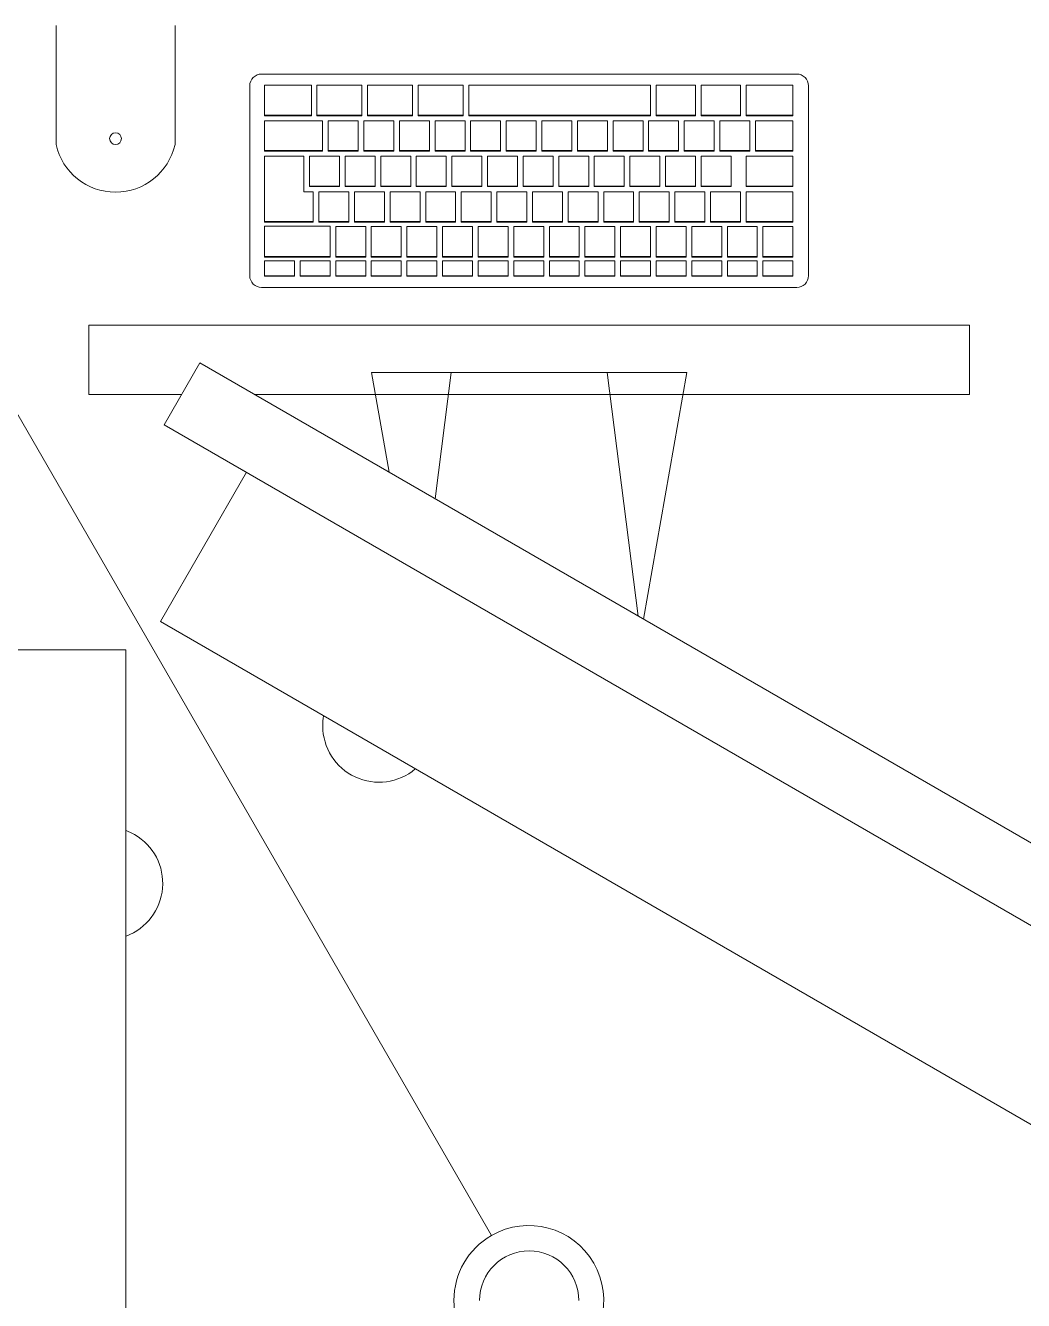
# Model space of a CAD drawing. Header units: millimetres. Extents: x 155927 to 326028, y -36033 to 97293.
# Drawn here: x 175132 to 175664, y 18002 to 18682 of the extents above; entities that cross this region are included whole.
import ezdxf

# ---------------------------------------------------------------- set-up
doc = ezdxf.new("R2010")
doc.units = ezdxf.units.MM
doc.header["$MEASUREMENT"] = 0
for name, color, linetype, lineweight in [('A-GENM', 8, 'CONTINUOUS', 9), ('E-ELEC-EQPM', 8, 'CONTINUOUS', 9), ('I-FURN', 8, 'CONTINUOUS', 9)]:
    doc.layers.add(name, color=color, linetype=linetype, lineweight=lineweight)

msp = doc.modelspace()

# ---------------------------------------------------------------- linework, layer by layer
at = {"layer": 'A-GENM'}
for p, q in [((175148.01, 18681.98), (175148.01, 18618.48)), ((175211.51, 18618.48), (175211.51, 18681.98)), ((175543.27, 18656.1), (175257.74, 18656.1)), ((175251.39, 18649.75), (175251.39, 18548.59)), ((175284.27, 18650.11), (175259.27, 18650.11)), ((175259.27, 18650.11), (175259.27, 18634.17)), ((175284.27, 18634.17), (175284.27, 18650.11)), ((175311.27, 18650.11), (175287.27, 18650.11)), ((175287.27, 18650.11), (175287.27, 18634.17)), ((175311.27, 18634.17), (175311.27, 18650.11)), ((175338.27, 18650.11), (175314.27, 18650.11)), ((175314.27, 18650.11), (175314.27, 18634.17)), ((175338.27, 18634.17), (175338.27, 18650.11)), ((175365.27, 18650.11), (175341.27, 18650.11)), ((175341.27, 18650.11), (175341.27, 18634.17)), ((175365.27, 18634.17), (175365.27, 18650.11)), ((175368.27, 18650.11), (175368.27, 18634.17)), ((175465.27, 18650.11), (175368.27, 18650.11)), ((175465.27, 18634.17), (175465.27, 18650.11)), ((175468.27, 18650.11), (175468.27, 18634.17)), ((175489.27, 18650.11), (175468.27, 18650.11)), ((175489.27, 18634.17), (175489.27, 18650.11)), ((175492.27, 18650.11), (175492.27, 18634.17)), ((175513.27, 18650.11), (175492.27, 18650.11)), ((175513.27, 18634.17), (175513.27, 18650.11)), ((175516.27, 18650.11), (175516.27, 18634.17)), ((175541.27, 18650.11), (175516.27, 18650.11)), ((175541.27, 18634.17), (175541.27, 18650.11)), ((175549.62, 18548.59), (175549.62, 18649.75)), ((175259.27, 18634.17), (175284.27, 18634.17)), ((175259.27, 18633.89), (175259.27, 18634.17)), ((175284.27, 18633.89), (175259.27, 18633.89)), ((175259.27, 18631.2), (175259.27, 18615.24)), ((175290.27, 18631.2), (175259.27, 18631.2)), ((175284.27, 18633.89), (175284.27, 18634.17)), ((175287.27, 18634.17), (175311.27, 18634.17)), ((175287.27, 18633.89), (175287.27, 18634.17)), ((175311.27, 18633.89), (175287.27, 18633.89)), ((175290.27, 18615.24), (175290.27, 18631.2)), ((175293.27, 18631.2), (175293.27, 18615.24)), ((175309.27, 18631.2), (175293.27, 18631.2)), ((175309.27, 18615.24), (175309.27, 18631.2)), ((175311.27, 18633.89), (175311.27, 18634.17)), ((175312.27, 18631.2), (175312.27, 18615.24)), ((175328.27, 18631.2), (175312.27, 18631.2)), ((175314.27, 18634.17), (175338.27, 18634.17)), ((175314.27, 18633.89), (175314.27, 18634.17)), ((175338.27, 18633.89), (175314.27, 18633.89)), ((175328.27, 18615.24), (175328.27, 18631.2)), ((175331.27, 18631.2), (175331.27, 18615.24)), ((175347.27, 18631.2), (175331.27, 18631.2)), ((175338.27, 18633.89), (175338.27, 18634.17)), ((175341.27, 18634.17), (175365.27, 18634.17)), ((175341.27, 18633.89), (175341.27, 18634.17)), ((175365.27, 18633.89), (175341.27, 18633.89)), ((175347.27, 18615.24), (175347.27, 18631.2)), ((175350.27, 18631.2), (175350.27, 18615.24)), ((175366.27, 18631.2), (175350.27, 18631.2)), ((175365.27, 18633.89), (175365.27, 18634.17)), ((175366.27, 18615.24), (175366.27, 18631.2)), ((175368.27, 18634.17), (175465.27, 18634.17)), ((175368.27, 18633.89), (175368.27, 18634.17)), ((175465.27, 18633.89), (175368.27, 18633.89)), ((175369.27, 18631.2), (175369.27, 18615.24)), ((175385.27, 18631.2), (175369.27, 18631.2)), ((175385.27, 18615.24), (175385.27, 18631.2)), ((175388.27, 18631.2), (175388.27, 18615.24)), ((175404.27, 18631.2), (175388.27, 18631.2)), ((175404.27, 18615.24), (175404.27, 18631.2)), ((175407.27, 18631.2), (175407.27, 18615.24)), ((175423.27, 18631.2), (175407.27, 18631.2)), ((175423.27, 18615.24), (175423.27, 18631.2)), ((175426.27, 18631.2), (175426.27, 18615.24)), ((175442.27, 18631.2), (175426.27, 18631.2)), ((175442.27, 18615.24), (175442.27, 18631.2)), ((175445.27, 18631.2), (175445.27, 18615.24)), ((175461.27, 18631.2), (175445.27, 18631.2)), ((175461.27, 18615.24), (175461.27, 18631.2)), ((175464.27, 18631.2), (175464.27, 18615.24)), ((175480.27, 18631.2), (175464.27, 18631.2)), ((175465.27, 18633.89), (175465.27, 18634.17)), ((175468.27, 18634.17), (175489.27, 18634.17)), ((175468.27, 18633.89), (175468.27, 18634.17)), ((175489.27, 18633.89), (175468.27, 18633.89)), ((175480.27, 18615.24), (175480.27, 18631.2)), ((175483.27, 18631.2), (175483.27, 18615.24)), ((175499.27, 18631.2), (175483.27, 18631.2)), ((175489.27, 18633.89), (175489.27, 18634.17)), ((175492.27, 18634.17), (175513.27, 18634.17)), ((175492.27, 18633.89), (175492.27, 18634.17)), ((175513.27, 18633.89), (175492.27, 18633.89)), ((175499.27, 18615.24), (175499.27, 18631.2)), ((175502.27, 18631.2), (175502.27, 18615.24)), ((175518.27, 18631.2), (175502.27, 18631.2)), ((175513.27, 18633.89), (175513.27, 18634.17)), ((175516.27, 18634.17), (175541.27, 18634.17)), ((175516.27, 18633.89), (175516.27, 18634.17)), ((175541.27, 18633.89), (175516.27, 18633.89)), ((175518.27, 18615.24), (175518.27, 18631.2)), ((175541.27, 18633.89), (175541.27, 18634.17)), ((175521.27, 18631.18), (175521.27, 18615.24)), ((175541.27, 18631.18), (175521.27, 18631.18)), ((175541.27, 18615.24), (175541.27, 18631.18)), ((175259.27, 18615.24), (175290.27, 18615.24)), ((175259.27, 18614.97), (175259.27, 18615.24)), ((175290.27, 18614.97), (175259.27, 18614.97)), ((175280.27, 18612.28), (175259.27, 18612.28)), ((175259.27, 18612.28), (175259.27, 18577.39)), ((175280.27, 18593.35), (175280.27, 18612.28)), ((175283.27, 18612.28), (175283.27, 18596.32)), ((175299.27, 18612.28), (175283.27, 18612.28)), ((175290.27, 18614.97), (175290.27, 18615.24)), ((175293.27, 18615.24), (175309.27, 18615.24)), ((175293.27, 18614.97), (175293.27, 18615.24)), ((175309.27, 18614.97), (175293.27, 18614.97)), ((175299.27, 18596.32), (175299.27, 18612.28)), ((175302.27, 18612.28), (175302.27, 18596.32)), ((175318.27, 18612.28), (175302.27, 18612.28)), ((175309.27, 18614.97), (175309.27, 18615.24)), ((175312.27, 18615.24), (175328.27, 18615.24)), ((175312.27, 18614.97), (175312.27, 18615.24)), ((175328.27, 18614.97), (175312.27, 18614.97)), ((175318.27, 18596.32), (175318.27, 18612.28)), ((175321.27, 18612.28), (175321.27, 18596.32)), ((175337.27, 18612.28), (175321.27, 18612.28)), ((175328.27, 18614.97), (175328.27, 18615.24)), ((175331.27, 18615.24), (175347.27, 18615.24)), ((175331.27, 18614.97), (175331.27, 18615.24)), ((175347.27, 18614.97), (175331.27, 18614.97)), ((175337.27, 18596.32), (175337.27, 18612.28)), ((175340.27, 18612.28), (175340.27, 18596.32)), ((175356.27, 18612.28), (175340.27, 18612.28)), ((175347.27, 18614.97), (175347.27, 18615.24)), ((175350.27, 18615.24), (175366.27, 18615.24)), ((175350.27, 18614.97), (175350.27, 18615.24)), ((175366.27, 18614.97), (175350.27, 18614.97)), ((175356.27, 18596.32), (175356.27, 18612.28)), ((175359.27, 18612.28), (175359.27, 18596.32)), ((175375.27, 18612.28), (175359.27, 18612.28)), ((175366.27, 18614.97), (175366.27, 18615.24)), ((175369.27, 18615.24), (175385.27, 18615.24)), ((175369.27, 18614.97), (175369.27, 18615.24)), ((175385.27, 18614.97), (175369.27, 18614.97)), ((175375.27, 18596.32), (175375.27, 18612.28)), ((175378.27, 18612.28), (175378.27, 18596.32)), ((175394.27, 18612.28), (175378.27, 18612.28)), ((175385.27, 18614.97), (175385.27, 18615.24)), ((175388.27, 18615.24), (175404.27, 18615.24)), ((175388.27, 18614.97), (175388.27, 18615.24)), ((175404.27, 18614.97), (175388.27, 18614.97)), ((175394.27, 18596.32), (175394.27, 18612.28)), ((175397.27, 18612.28), (175397.27, 18596.32)), ((175413.27, 18612.28), (175397.27, 18612.28)), ((175404.27, 18614.97), (175404.27, 18615.24)), ((175407.27, 18615.24), (175423.27, 18615.24)), ((175407.27, 18614.97), (175407.27, 18615.24)), ((175423.27, 18614.97), (175407.27, 18614.97)), ((175413.27, 18596.32), (175413.27, 18612.28)), ((175416.27, 18612.28), (175416.27, 18596.32)), ((175432.27, 18612.28), (175416.27, 18612.28)), ((175423.27, 18614.97), (175423.27, 18615.24)), ((175426.27, 18615.24), (175442.27, 18615.24)), ((175426.27, 18614.97), (175426.27, 18615.24)), ((175442.27, 18614.97), (175426.27, 18614.97)), ((175432.27, 18596.32), (175432.27, 18612.28)), ((175435.27, 18612.28), (175435.27, 18596.32)), ((175451.27, 18612.28), (175435.27, 18612.28)), ((175442.27, 18614.97), (175442.27, 18615.24)), ((175445.27, 18615.24), (175461.27, 18615.24)), ((175445.27, 18614.97), (175445.27, 18615.24)), ((175461.27, 18614.97), (175445.27, 18614.97)), ((175451.27, 18596.32), (175451.27, 18612.28)), ((175454.27, 18612.28), (175454.27, 18596.32)), ((175470.27, 18612.28), (175454.27, 18612.28)), ((175461.27, 18614.97), (175461.27, 18615.24)), ((175464.27, 18615.24), (175480.27, 18615.24)), ((175464.27, 18614.97), (175464.27, 18615.24)), ((175480.27, 18614.97), (175464.27, 18614.97)), ((175470.27, 18596.32), (175470.27, 18612.28)), ((175473.27, 18612.28), (175473.27, 18596.32)), ((175489.27, 18612.28), (175473.27, 18612.28)), ((175480.27, 18614.97), (175480.27, 18615.24)), ((175483.27, 18615.24), (175499.27, 18615.24)), ((175483.27, 18614.97), (175483.27, 18615.24)), ((175499.27, 18614.97), (175483.27, 18614.97)), ((175489.27, 18596.32), (175489.27, 18612.28)), ((175492.27, 18612.28), (175492.27, 18596.32)), ((175508.27, 18612.28), (175492.27, 18612.28)), ((175499.27, 18614.97), (175499.27, 18615.24)), ((175502.27, 18615.24), (175518.27, 18615.24)), ((175502.27, 18614.97), (175502.27, 18615.24)), ((175518.27, 18614.97), (175502.27, 18614.97)), ((175508.27, 18596.32), (175508.27, 18612.28)), ((175516.27, 18612.26), (175516.27, 18596.32)), ((175541.27, 18612.26), (175516.27, 18612.26)), ((175518.27, 18614.97), (175518.27, 18615.24)), ((175521.27, 18615.24), (175541.27, 18615.24)), ((175521.27, 18614.97), (175521.27, 18615.24)), ((175541.27, 18614.97), (175521.27, 18614.97)), ((175541.27, 18614.97), (175541.27, 18615.24)), ((175541.27, 18596.32), (175541.27, 18612.26)), ((175285.27, 18593.35), (175280.27, 18593.35)), ((175283.27, 18596.32), (175299.27, 18596.32)), ((175283.27, 18596.04), (175283.27, 18596.32)), ((175299.27, 18596.04), (175283.27, 18596.04)), ((175285.27, 18577.39), (175285.27, 18593.35)), ((175288.27, 18593.35), (175288.27, 18577.39)), ((175304.27, 18593.35), (175288.27, 18593.35)), ((175299.27, 18596.04), (175299.27, 18596.32)), ((175302.27, 18596.32), (175318.27, 18596.32)), ((175302.27, 18596.04), (175302.27, 18596.32)), ((175318.27, 18596.04), (175302.27, 18596.04)), ((175304.27, 18577.39), (175304.27, 18593.35)), ((175307.27, 18593.35), (175307.27, 18577.39)), ((175323.27, 18593.35), (175307.27, 18593.35)), ((175318.27, 18596.04), (175318.27, 18596.32)), ((175321.27, 18596.32), (175337.27, 18596.32)), ((175321.27, 18596.04), (175321.27, 18596.32)), ((175337.27, 18596.04), (175321.27, 18596.04)), ((175323.27, 18577.39), (175323.27, 18593.35)), ((175326.27, 18593.35), (175326.27, 18577.39)), ((175342.27, 18593.35), (175326.27, 18593.35)), ((175337.27, 18596.04), (175337.27, 18596.32)), ((175340.27, 18596.32), (175356.27, 18596.32)), ((175340.27, 18596.04), (175340.27, 18596.32)), ((175356.27, 18596.04), (175340.27, 18596.04)), ((175342.27, 18577.39), (175342.27, 18593.35)), ((175345.27, 18593.35), (175345.27, 18577.39)), ((175361.27, 18593.35), (175345.27, 18593.35)), ((175356.27, 18596.04), (175356.27, 18596.32)), ((175359.27, 18596.32), (175375.27, 18596.32)), ((175359.27, 18596.04), (175359.27, 18596.32)), ((175375.27, 18596.04), (175359.27, 18596.04)), ((175361.27, 18577.39), (175361.27, 18593.35)), ((175364.27, 18593.35), (175364.27, 18577.39)), ((175380.27, 18593.35), (175364.27, 18593.35)), ((175375.27, 18596.04), (175375.27, 18596.32)), ((175378.27, 18596.32), (175394.27, 18596.32)), ((175378.27, 18596.04), (175378.27, 18596.32)), ((175394.27, 18596.04), (175378.27, 18596.04)), ((175380.27, 18577.39), (175380.27, 18593.35)), ((175383.27, 18593.35), (175383.27, 18577.39)), ((175399.27, 18593.35), (175383.27, 18593.35)), ((175394.27, 18596.04), (175394.27, 18596.32)), ((175397.27, 18596.32), (175413.27, 18596.32)), ((175397.27, 18596.04), (175397.27, 18596.32)), ((175413.27, 18596.04), (175397.27, 18596.04)), ((175399.27, 18577.39), (175399.27, 18593.35)), ((175402.27, 18593.35), (175402.27, 18577.39)), ((175418.27, 18593.35), (175402.27, 18593.35)), ((175413.27, 18596.04), (175413.27, 18596.32)), ((175416.27, 18596.32), (175432.27, 18596.32)), ((175416.27, 18596.04), (175416.27, 18596.32)), ((175432.27, 18596.04), (175416.27, 18596.04)), ((175418.27, 18577.39), (175418.27, 18593.35)), ((175421.27, 18593.35), (175421.27, 18577.39)), ((175437.27, 18593.35), (175421.27, 18593.35)), ((175432.27, 18596.04), (175432.27, 18596.32)), ((175435.27, 18596.32), (175451.27, 18596.32)), ((175435.27, 18596.04), (175435.27, 18596.32)), ((175451.27, 18596.04), (175435.27, 18596.04)), ((175437.27, 18577.39), (175437.27, 18593.35)), ((175440.27, 18593.35), (175440.27, 18577.39)), ((175456.27, 18593.35), (175440.27, 18593.35)), ((175451.27, 18596.04), (175451.27, 18596.32)), ((175454.27, 18596.32), (175470.27, 18596.32)), ((175454.27, 18596.04), (175454.27, 18596.32)), ((175470.27, 18596.04), (175454.27, 18596.04)), ((175456.27, 18577.39), (175456.27, 18593.35)), ((175459.27, 18593.35), (175459.27, 18577.39)), ((175475.27, 18593.35), (175459.27, 18593.35)), ((175470.27, 18596.04), (175470.27, 18596.32)), ((175473.27, 18596.32), (175489.27, 18596.32)), ((175473.27, 18596.04), (175473.27, 18596.32)), ((175489.27, 18596.04), (175473.27, 18596.04)), ((175475.27, 18577.39), (175475.27, 18593.35)), ((175478.27, 18593.35), (175478.27, 18577.39)), ((175494.27, 18593.35), (175478.27, 18593.35)), ((175489.27, 18596.04), (175489.27, 18596.32)), ((175492.27, 18596.32), (175508.27, 18596.32)), ((175492.27, 18596.04), (175492.27, 18596.32)), ((175508.27, 18596.04), (175492.27, 18596.04)), ((175494.27, 18577.39), (175494.27, 18593.35)), ((175497.27, 18593.35), (175497.27, 18577.39)), ((175513.27, 18593.35), (175497.27, 18593.35)), ((175508.27, 18596.04), (175508.27, 18596.32)), ((175513.27, 18577.39), (175513.27, 18593.35)), ((175516.27, 18596.32), (175541.27, 18596.32)), ((175516.27, 18596.04), (175516.27, 18596.32)), ((175541.27, 18596.04), (175516.27, 18596.04)), ((175516.27, 18593.33), (175516.27, 18577.39)), ((175541.27, 18593.33), (175516.27, 18593.33)), ((175541.27, 18596.04), (175541.27, 18596.32)), ((175541.27, 18577.39), (175541.27, 18593.33)), ((175259.27, 18577.39), (175285.27, 18577.39)), ((175259.27, 18577.11), (175259.27, 18577.39)), ((175285.27, 18577.11), (175259.27, 18577.11)), ((175285.27, 18577.11), (175285.27, 18577.39)), ((175288.27, 18577.39), (175304.27, 18577.39)), ((175288.27, 18577.11), (175288.27, 18577.39)), ((175304.27, 18577.11), (175288.27, 18577.11)), ((175304.27, 18577.11), (175304.27, 18577.39)), ((175307.27, 18577.39), (175323.27, 18577.39)), ((175307.27, 18577.11), (175307.27, 18577.39)), ((175323.27, 18577.11), (175307.27, 18577.11)), ((175323.27, 18577.11), (175323.27, 18577.39)), ((175326.27, 18577.39), (175342.27, 18577.39)), ((175326.27, 18577.11), (175326.27, 18577.39)), ((175342.27, 18577.11), (175326.27, 18577.11)), ((175342.27, 18577.11), (175342.27, 18577.39)), ((175345.27, 18577.39), (175361.27, 18577.39)), ((175345.27, 18577.11), (175345.27, 18577.39)), ((175361.27, 18577.11), (175345.27, 18577.11)), ((175361.27, 18577.11), (175361.27, 18577.39)), ((175364.27, 18577.39), (175380.27, 18577.39)), ((175364.27, 18577.11), (175364.27, 18577.39)), ((175380.27, 18577.11), (175364.27, 18577.11)), ((175380.27, 18577.11), (175380.27, 18577.39)), ((175383.27, 18577.39), (175399.27, 18577.39)), ((175383.27, 18577.11), (175383.27, 18577.39)), ((175399.27, 18577.11), (175383.27, 18577.11)), ((175399.27, 18577.11), (175399.27, 18577.39)), ((175402.27, 18577.39), (175418.27, 18577.39)), ((175402.27, 18577.11), (175402.27, 18577.39)), ((175418.27, 18577.11), (175402.27, 18577.11)), ((175418.27, 18577.11), (175418.27, 18577.39)), ((175421.27, 18577.39), (175437.27, 18577.39)), ((175421.27, 18577.11), (175421.27, 18577.39)), ((175437.27, 18577.11), (175421.27, 18577.11)), ((175437.27, 18577.11), (175437.27, 18577.39)), ((175440.27, 18577.39), (175456.27, 18577.39)), ((175440.27, 18577.11), (175440.27, 18577.39)), ((175456.27, 18577.11), (175440.27, 18577.11)), ((175456.27, 18577.11), (175456.27, 18577.39)), ((175459.27, 18577.39), (175475.27, 18577.39)), ((175459.27, 18577.11), (175459.27, 18577.39)), ((175475.27, 18577.11), (175459.27, 18577.11)), ((175475.27, 18577.11), (175475.27, 18577.39)), ((175478.27, 18577.39), (175494.27, 18577.39)), ((175478.27, 18577.11), (175478.27, 18577.39)), ((175494.27, 18577.11), (175478.27, 18577.11)), ((175494.27, 18577.11), (175494.27, 18577.39)), ((175497.27, 18577.39), (175513.27, 18577.39)), ((175497.27, 18577.11), (175497.27, 18577.39)), ((175513.27, 18577.11), (175497.27, 18577.11)), ((175513.27, 18577.11), (175513.27, 18577.39)), ((175516.27, 18577.39), (175541.27, 18577.39)), ((175516.27, 18577.11), (175516.27, 18577.39)), ((175541.27, 18577.11), (175516.27, 18577.11)), ((175541.27, 18577.11), (175541.27, 18577.39)), ((175294.27, 18574.98), (175259.27, 18574.98)), ((175259.27, 18574.98), (175259.27, 18558.74)), ((175294.27, 18558.74), (175294.27, 18574.98)), ((175297.27, 18574.7), (175297.27, 18558.74)), ((175313.27, 18574.7), (175297.27, 18574.7)), ((175313.27, 18558.74), (175313.27, 18574.7)), ((175316.27, 18574.7), (175316.27, 18558.74)), ((175332.27, 18574.7), (175316.27, 18574.7)), ((175332.27, 18558.74), (175332.27, 18574.7)), ((175335.27, 18574.7), (175335.27, 18558.74)), ((175351.27, 18574.7), (175335.27, 18574.7)), ((175351.27, 18558.74), (175351.27, 18574.7)), ((175354.27, 18574.7), (175354.27, 18558.74)), ((175370.27, 18574.7), (175354.27, 18574.7)), ((175370.27, 18558.74), (175370.27, 18574.7)), ((175373.27, 18574.7), (175373.27, 18558.74)), ((175389.27, 18574.7), (175373.27, 18574.7)), ((175389.27, 18558.74), (175389.27, 18574.7)), ((175392.27, 18574.7), (175392.27, 18558.74)), ((175408.27, 18574.7), (175392.27, 18574.7)), ((175408.27, 18558.74), (175408.27, 18574.7)), ((175411.27, 18574.7), (175411.27, 18558.74)), ((175427.27, 18574.7), (175411.27, 18574.7)), ((175427.27, 18558.74), (175427.27, 18574.7)), ((175430.27, 18574.7), (175430.27, 18558.74)), ((175446.27, 18574.7), (175430.27, 18574.7)), ((175446.27, 18558.74), (175446.27, 18574.7)), ((175449.27, 18574.7), (175449.27, 18558.74)), ((175465.27, 18574.7), (175449.27, 18574.7)), ((175465.27, 18558.74), (175465.27, 18574.7)), ((175468.27, 18574.7), (175468.27, 18558.74)), ((175484.27, 18574.7), (175468.27, 18574.7)), ((175484.27, 18558.74), (175484.27, 18574.7)), ((175487.27, 18574.7), (175487.27, 18558.74)), ((175503.27, 18574.7), (175487.27, 18574.7)), ((175503.27, 18558.74), (175503.27, 18574.7)), ((175506.27, 18574.7), (175506.27, 18558.74)), ((175522.27, 18574.7), (175506.27, 18574.7)), ((175522.27, 18558.74), (175522.27, 18574.7)), ((175525.27, 18574.7), (175525.27, 18558.74)), ((175541.27, 18574.7), (175525.27, 18574.7)), ((175541.27, 18558.74), (175541.27, 18574.7)), ((175259.27, 18558.74), (175294.27, 18558.74)), ((175259.27, 18558.46), (175259.27, 18558.74)), ((175294.27, 18558.46), (175259.27, 18558.46)), ((175259.27, 18556.48), (175259.27, 18548.5)), ((175275.27, 18556.48), (175259.27, 18556.48)), ((175275.27, 18548.5), (175275.27, 18556.48)), ((175278.27, 18556.48), (175278.27, 18548.5)), ((175294.27, 18556.48), (175278.27, 18556.48)), ((175294.27, 18558.46), (175294.27, 18558.74)), ((175294.27, 18548.5), (175294.27, 18556.48)), ((175297.27, 18558.74), (175313.27, 18558.74)), ((175297.27, 18558.46), (175297.27, 18558.74)), ((175313.27, 18558.46), (175297.27, 18558.46)), ((175297.27, 18556.48), (175297.27, 18548.5)), ((175313.27, 18556.48), (175297.27, 18556.48)), ((175313.27, 18558.46), (175313.27, 18558.74)), ((175313.27, 18548.5), (175313.27, 18556.48)), ((175316.27, 18558.74), (175332.27, 18558.74)), ((175316.27, 18558.46), (175316.27, 18558.74)), ((175332.27, 18558.46), (175316.27, 18558.46)), ((175316.27, 18556.48), (175316.27, 18548.5)), ((175332.27, 18556.48), (175316.27, 18556.48)), ((175332.27, 18558.46), (175332.27, 18558.74)), ((175332.27, 18548.5), (175332.27, 18556.48)), ((175335.27, 18558.74), (175351.27, 18558.74)), ((175335.27, 18558.46), (175335.27, 18558.74)), ((175351.27, 18558.46), (175335.27, 18558.46)), ((175335.27, 18556.48), (175335.27, 18548.5)), ((175351.27, 18556.48), (175335.27, 18556.48)), ((175351.27, 18558.46), (175351.27, 18558.74)), ((175351.27, 18548.5), (175351.27, 18556.48)), ((175354.27, 18558.74), (175370.27, 18558.74)), ((175354.27, 18558.46), (175354.27, 18558.74)), ((175370.27, 18558.46), (175354.27, 18558.46)), ((175354.27, 18556.48), (175354.27, 18548.5)), ((175370.27, 18556.48), (175354.27, 18556.48)), ((175370.27, 18558.46), (175370.27, 18558.74)), ((175370.27, 18548.5), (175370.27, 18556.48)), ((175373.27, 18558.74), (175389.27, 18558.74)), ((175373.27, 18558.46), (175373.27, 18558.74)), ((175389.27, 18558.46), (175373.27, 18558.46)), ((175373.27, 18556.48), (175373.27, 18548.5)), ((175389.27, 18556.48), (175373.27, 18556.48)), ((175389.27, 18558.46), (175389.27, 18558.74)), ((175389.27, 18548.5), (175389.27, 18556.48)), ((175392.27, 18558.74), (175408.27, 18558.74)), ((175392.27, 18558.46), (175392.27, 18558.74)), ((175408.27, 18558.46), (175392.27, 18558.46)), ((175392.27, 18556.48), (175392.27, 18548.5)), ((175408.27, 18556.48), (175392.27, 18556.48)), ((175408.27, 18558.46), (175408.27, 18558.74)), ((175408.27, 18548.5), (175408.27, 18556.48)), ((175411.27, 18558.74), (175427.27, 18558.74)), ((175411.27, 18558.46), (175411.27, 18558.74)), ((175427.27, 18558.46), (175411.27, 18558.46)), ((175411.27, 18556.48), (175411.27, 18548.5)), ((175427.27, 18556.48), (175411.27, 18556.48)), ((175427.27, 18558.46), (175427.27, 18558.74)), ((175427.27, 18548.5), (175427.27, 18556.48)), ((175430.27, 18558.74), (175446.27, 18558.74)), ((175430.27, 18558.46), (175430.27, 18558.74)), ((175446.27, 18558.46), (175430.27, 18558.46)), ((175430.27, 18556.48), (175430.27, 18548.5)), ((175446.27, 18556.48), (175430.27, 18556.48)), ((175446.27, 18558.46), (175446.27, 18558.74)), ((175446.27, 18548.5), (175446.27, 18556.48)), ((175449.27, 18558.74), (175465.27, 18558.74)), ((175449.27, 18558.46), (175449.27, 18558.74)), ((175465.27, 18558.46), (175449.27, 18558.46)), ((175449.27, 18556.48), (175449.27, 18548.5)), ((175465.27, 18556.48), (175449.27, 18556.48)), ((175465.27, 18558.46), (175465.27, 18558.74)), ((175465.27, 18548.5), (175465.27, 18556.48)), ((175468.27, 18558.74), (175484.27, 18558.74)), ((175468.27, 18558.46), (175468.27, 18558.74)), ((175484.27, 18558.46), (175468.27, 18558.46)), ((175468.27, 18556.48), (175468.27, 18548.5)), ((175484.27, 18556.48), (175468.27, 18556.48)), ((175484.27, 18558.46), (175484.27, 18558.74)), ((175484.27, 18548.5), (175484.27, 18556.48)), ((175487.27, 18558.74), (175503.27, 18558.74)), ((175487.27, 18558.46), (175487.27, 18558.74)), ((175503.27, 18558.46), (175487.27, 18558.46)), ((175487.27, 18556.48), (175487.27, 18548.5)), ((175503.27, 18556.48), (175487.27, 18556.48)), ((175503.27, 18558.46), (175503.27, 18558.74)), ((175503.27, 18548.5), (175503.27, 18556.48)), ((175506.27, 18558.74), (175522.27, 18558.74)), ((175506.27, 18558.46), (175506.27, 18558.74)), ((175522.27, 18558.46), (175506.27, 18558.46)), ((175506.27, 18556.48), (175506.27, 18548.5)), ((175522.27, 18556.48), (175506.27, 18556.48)), ((175522.27, 18558.46), (175522.27, 18558.74)), ((175522.27, 18548.5), (175522.27, 18556.48)), ((175525.27, 18558.74), (175541.27, 18558.74)), ((175525.27, 18558.46), (175525.27, 18558.74)), ((175541.27, 18558.46), (175525.27, 18558.46)), ((175525.27, 18556.48), (175525.27, 18548.5)), ((175541.27, 18556.48), (175525.27, 18556.48)), ((175541.27, 18558.46), (175541.27, 18558.74)), ((175541.27, 18548.5), (175541.27, 18556.48)), ((175259.27, 18548.5), (175275.27, 18548.5)), ((175259.27, 18548.22), (175259.27, 18548.5)), ((175275.27, 18548.22), (175259.27, 18548.22)), ((175275.27, 18548.22), (175275.27, 18548.5)), ((175278.27, 18548.5), (175294.27, 18548.5)), ((175278.27, 18548.22), (175278.27, 18548.5)), ((175294.27, 18548.22), (175278.27, 18548.22)), ((175294.27, 18548.22), (175294.27, 18548.5)), ((175297.27, 18548.5), (175313.27, 18548.5)), ((175297.27, 18548.22), (175297.27, 18548.5)), ((175313.27, 18548.22), (175297.27, 18548.22)), ((175313.27, 18548.22), (175313.27, 18548.5)), ((175316.27, 18548.5), (175332.27, 18548.5)), ((175316.27, 18548.22), (175316.27, 18548.5)), ((175332.27, 18548.22), (175316.27, 18548.22)), ((175332.27, 18548.22), (175332.27, 18548.5)), ((175335.27, 18548.5), (175351.27, 18548.5)), ((175335.27, 18548.22), (175335.27, 18548.5)), ((175351.27, 18548.22), (175335.27, 18548.22)), ((175351.27, 18548.22), (175351.27, 18548.5)), ((175354.27, 18548.5), (175370.27, 18548.5)), ((175354.27, 18548.22), (175354.27, 18548.5)), ((175370.27, 18548.22), (175354.27, 18548.22)), ((175370.27, 18548.22), (175370.27, 18548.5)), ((175373.27, 18548.5), (175389.27, 18548.5)), ((175373.27, 18548.22), (175373.27, 18548.5)), ((175389.27, 18548.22), (175373.27, 18548.22)), ((175389.27, 18548.22), (175389.27, 18548.5)), ((175392.27, 18548.5), (175408.27, 18548.5)), ((175392.27, 18548.22), (175392.27, 18548.5)), ((175408.27, 18548.22), (175392.27, 18548.22)), ((175408.27, 18548.22), (175408.27, 18548.5)), ((175411.27, 18548.5), (175427.27, 18548.5)), ((175411.27, 18548.22), (175411.27, 18548.5)), ((175427.27, 18548.22), (175411.27, 18548.22)), ((175427.27, 18548.22), (175427.27, 18548.5)), ((175430.27, 18548.5), (175446.27, 18548.5)), ((175430.27, 18548.22), (175430.27, 18548.5)), ((175446.27, 18548.22), (175430.27, 18548.22)), ((175446.27, 18548.22), (175446.27, 18548.5)), ((175449.27, 18548.5), (175465.27, 18548.5)), ((175449.27, 18548.22), (175449.27, 18548.5)), ((175465.27, 18548.22), (175449.27, 18548.22)), ((175465.27, 18548.22), (175465.27, 18548.5)), ((175468.27, 18548.5), (175484.27, 18548.5)), ((175468.27, 18548.22), (175468.27, 18548.5)), ((175484.27, 18548.22), (175468.27, 18548.22)), ((175484.27, 18548.22), (175484.27, 18548.5)), ((175487.27, 18548.5), (175503.27, 18548.5)), ((175487.27, 18548.22), (175487.27, 18548.5)), ((175503.27, 18548.22), (175487.27, 18548.22)), ((175503.27, 18548.22), (175503.27, 18548.5)), ((175506.27, 18548.5), (175522.27, 18548.5)), ((175506.27, 18548.22), (175506.27, 18548.5)), ((175522.27, 18548.22), (175506.27, 18548.22)), ((175522.27, 18548.22), (175522.27, 18548.5)), ((175525.27, 18548.5), (175541.27, 18548.5)), ((175525.27, 18548.22), (175525.27, 18548.5)), ((175541.27, 18548.22), (175525.27, 18548.22)), ((175541.27, 18548.22), (175541.27, 18548.5)), ((175257.74, 18542.24), (175543.27, 18542.24))]:
    msp.add_line(p, q, dxfattribs=at)
for centre, radius, start, end in [((175257.74, 18649.75), 6.35, 90, 180), ((175543.27, 18649.75), 6.35, 0, 90), ((175179.76, 18621.63), 3.16, 0, 180), ((175179.76, 18625.62), 32.54, 192.68038, 347.31962), ((175179.76, 18621.63), 3.16, 180, 0), ((175257.74, 18548.59), 6.35, 180, 270), ((175543.27, 18548.59), 6.35, 270, 0)]:
    msp.add_arc(centre, radius, start, end, dxfattribs=at)
at = {"layer": 'E-ELEC-EQPM'}
for p, q in [((175205.73, 18469.09), (175224.78, 18502.09)), ((175205.73, 18469.09), (175224.78, 18502.09)), ((175224.78, 18502.09), (175917.6, 18102.09)), ((175224.78, 18502.09), (175917.6, 18102.09)), ((175249.72, 18443.69), (175205.73, 18469.09)), ((175898.55, 18069.09), (175205.73, 18469.09)), ((175203.77, 18364.1), (175249.72, 18443.69)), ((175203.77, 18364.1), (175249.72, 18443.69)), ((175808.6, 18014.9), (175203.77, 18364.1)), ((175808.6, 18014.9), (175203.77, 18364.1)), ((175093.38, 18348.95), (175185.28, 18348.95)), ((175093.38, 18348.95), (175185.28, 18348.95)), ((175185.28, 18348.95), (175185.28, 17650.55)), ((175185.28, 18348.95), (175185.28, 17650.55))]:
    msp.add_line(p, q, dxfattribs=at)
at = {"layer": 'I-FURN'}
for p, q in [((175380.33, 18036.64), (174825.31, 18997.92)), ((174825.31, 18997.92), (175380.33, 18036.64)), ((175165.56, 18485.15), (175165.56, 18522.24)), ((175635.46, 18522.24), (175165.56, 18522.24)), ((175635.46, 18485.15), (175635.46, 18522.24)), ((175316.35, 18496.84), (175484.66, 18496.84)), ((175325.72, 18443.81), (175316.35, 18496.84)), ((175358.94, 18496.84), (175350.34, 18429.59)), ((175442.08, 18496.84), (175458.67, 18367.04)), ((175484.66, 18496.84), (175461.49, 18365.42)), ((175165.56, 18485.15), (175215, 18485.15)), ((175254.11, 18485.15), (175635.46, 18485.15))]:
    msp.add_line(p, q, dxfattribs=at)
for centre, radius, start, end in [((175320.33, 18308.43), 30, 169.77024, 180), ((175320.33, 18308.43), 30, 180, 310.22976), ((175174.95, 18224.49), 30, 60.00282, 69.69206), ((175174.95, 18224.49), 30, 290.30789, 60.00282), ((175400.34, 18002), 40, 300.00141, 120.00141), ((175400.34, 18002), 40, 120.00141, 300.00141), ((175400.51, 18001.99), 26.51, 0, 180)]:
    msp.add_arc(centre, radius, start, end, dxfattribs=at)

doc.saveas('drawing.dxf')
